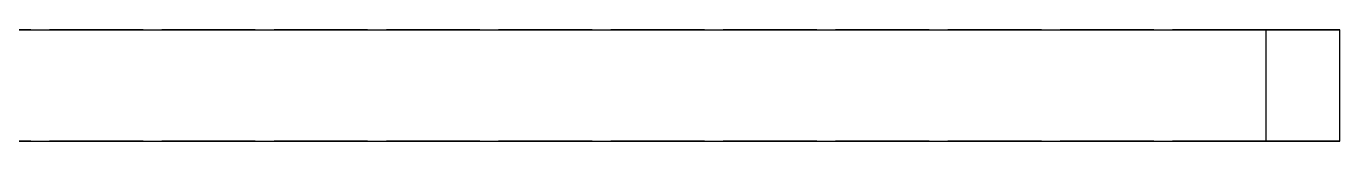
# Model space of a CAD drawing. Header units: millimetres. Extents: x -9 to 118, y -140 to 54.
# Drawn here: x 31.93 to 49.75, y 8.49 to 10 of the extents above; entities that cross this region are included whole.
import ezdxf

# ---------------------------------------------------------------- set-up
doc = ezdxf.new("R2010")
doc.units = ezdxf.units.MM
doc.linetypes.add('DASHED', pattern=[1.524, 1.27, -0.254])
doc.layers.add('HIDDEN', color=8, linetype='DASHED')
doc.layers.add('VISIBLE', color=7, linetype='CONTINUOUS')

msp = doc.modelspace()

# ---------------------------------------------------------------- linework, layer by layer
at = {"layer": 'HIDDEN'}
for points in [[(48.75, 10), (1.75, 10)], [(49.75, 10), (49.73413, 10), (49.71825, 10), (49.70238, 10), (49.68651, 10), (49.67063, 10), (49.65476, 10), (49.63889, 10), (49.62302, 10), (49.60714, 10), (49.59127, 10), (49.5754, 10), (49.55952, 10), (49.54365, 10), (49.52778, 10), (49.5119, 10), (49.49603, 10), (49.48016, 10), (49.46429, 10), (49.44841, 10), (49.43254, 10), (49.41667, 10), (49.40079, 10), (49.38492, 10), (49.36905, 10), (49.35317, 10), (49.3373, 10), (49.32143, 10), (49.30556, 10), (49.28968, 10), (49.27381, 10), (49.25794, 10), (49.24206, 10), (49.22619, 10), (49.21032, 10), (49.19444, 10), (49.17857, 10), (49.1627, 10), (49.14683, 10), (49.13095, 10), (49.11508, 10), (49.09921, 10), (49.08333, 10), (49.06746, 10), (49.05159, 10), (49.03571, 10), (49.01984, 10), (49.00397, 10), (48.9881, 10), (48.97222, 10), (48.95635, 10), (48.94048, 10), (48.9246, 10), (48.90873, 10), (48.89286, 10), (48.87698, 10), (48.86111, 10), (48.84524, 10), (48.82937, 10), (48.81349, 10), (48.79762, 10), (48.78175, 10), (48.76587, 10), (48.75, 10)], [(48.75, 8.49), (48.75, 10)], [(49.75, 8.49), (49.75, 10)], [(48.75, 8.49), (1.75, 8.49)], [(49.75, 8.49), (49.73413, 8.49), (49.71825, 8.49), (49.70238, 8.49), (49.68651, 8.49), (49.67063, 8.49), (49.65476, 8.49), (49.63889, 8.49), (49.62302, 8.49), (49.60714, 8.49), (49.59127, 8.49), (49.5754, 8.49), (49.55952, 8.49), (49.54365, 8.49), (49.52778, 8.49), (49.5119, 8.49), (49.49603, 8.49), (49.48016, 8.49), (49.46429, 8.49), (49.44841, 8.49), (49.43254, 8.49), (49.41667, 8.49), (49.40079, 8.49), (49.38492, 8.49), (49.36905, 8.49), (49.35317, 8.49), (49.3373, 8.49), (49.32143, 8.49), (49.30556, 8.49), (49.28968, 8.49), (49.27381, 8.49), (49.25794, 8.49), (49.24206, 8.49), (49.22619, 8.49), (49.21032, 8.49), (49.19444, 8.49), (49.17857, 8.49), (49.1627, 8.49), (49.14683, 8.49), (49.13095, 8.49), (49.11508, 8.49), (49.09921, 8.49), (49.08333, 8.49), (49.06746, 8.49), (49.05159, 8.49), (49.03571, 8.49), (49.01984, 8.49), (49.00397, 8.49), (48.9881, 8.49), (48.97222, 8.49), (48.95635, 8.49), (48.94048, 8.49), (48.9246, 8.49), (48.90873, 8.49), (48.89286, 8.49), (48.87698, 8.49), (48.86111, 8.49), (48.84524, 8.49), (48.82937, 8.49), (48.81349, 8.49), (48.79762, 8.49), (48.78175, 8.49), (48.76587, 8.49), (48.75, 8.49)]]:
    msp.add_lwpolyline(points, dxfattribs=at)
at = {"layer": 'VISIBLE'}
for points in [[(1.75, 10), (48.75, 10)], [(48.75, 10), (48.76587, 10), (48.78175, 10), (48.79762, 10), (48.81349, 10), (48.82937, 10), (48.84524, 10), (48.86111, 10), (48.87698, 10), (48.89286, 10), (48.90873, 10), (48.9246, 10), (48.94048, 10), (48.95635, 10), (48.97222, 10), (48.9881, 10), (49.00397, 10), (49.01984, 10), (49.03571, 10), (49.05159, 10), (49.06746, 10), (49.08333, 10), (49.09921, 10), (49.11508, 10), (49.13095, 10), (49.14683, 10), (49.1627, 10), (49.17857, 10), (49.19444, 10), (49.21032, 10), (49.22619, 10), (49.24206, 10), (49.25794, 10), (49.27381, 10), (49.28968, 10), (49.30556, 10), (49.32143, 10), (49.3373, 10), (49.35317, 10), (49.36905, 10), (49.38492, 10), (49.40079, 10), (49.41667, 10), (49.43254, 10), (49.44841, 10), (49.46429, 10), (49.48016, 10), (49.49603, 10), (49.5119, 10), (49.52778, 10), (49.54365, 10), (49.55952, 10), (49.5754, 10), (49.59127, 10), (49.60714, 10), (49.62302, 10), (49.63889, 10), (49.65476, 10), (49.67063, 10), (49.68651, 10), (49.70238, 10), (49.71825, 10), (49.73413, 10), (49.75, 10)], [(48.75, 8.49), (48.75, 10)], [(49.75, 8.49), (49.75, 10)], [(1.75, 8.49), (48.75, 8.49)], [(48.75, 8.49), (48.76587, 8.49), (48.78175, 8.49), (48.79762, 8.49), (48.81349, 8.49), (48.82937, 8.49), (48.84524, 8.49), (48.86111, 8.49), (48.87698, 8.49), (48.89286, 8.49), (48.90873, 8.49), (48.9246, 8.49), (48.94048, 8.49), (48.95635, 8.49), (48.97222, 8.49), (48.9881, 8.49), (49.00397, 8.49), (49.01984, 8.49), (49.03571, 8.49), (49.05159, 8.49), (49.06746, 8.49), (49.08333, 8.49), (49.09921, 8.49), (49.11508, 8.49), (49.13095, 8.49), (49.14683, 8.49), (49.1627, 8.49), (49.17857, 8.49), (49.19444, 8.49), (49.21032, 8.49), (49.22619, 8.49), (49.24206, 8.49), (49.25794, 8.49), (49.27381, 8.49), (49.28968, 8.49), (49.30556, 8.49), (49.32143, 8.49), (49.3373, 8.49), (49.35317, 8.49), (49.36905, 8.49), (49.38492, 8.49), (49.40079, 8.49), (49.41667, 8.49), (49.43254, 8.49), (49.44841, 8.49), (49.46429, 8.49), (49.48016, 8.49), (49.49603, 8.49), (49.5119, 8.49), (49.52778, 8.49), (49.54365, 8.49), (49.55952, 8.49), (49.5754, 8.49), (49.59127, 8.49), (49.60714, 8.49), (49.62302, 8.49), (49.63889, 8.49), (49.65476, 8.49), (49.67063, 8.49), (49.68651, 8.49), (49.70238, 8.49), (49.71825, 8.49), (49.73413, 8.49), (49.75, 8.49)]]:
    msp.add_lwpolyline(points, dxfattribs=at)

doc.saveas('drawing.dxf')
